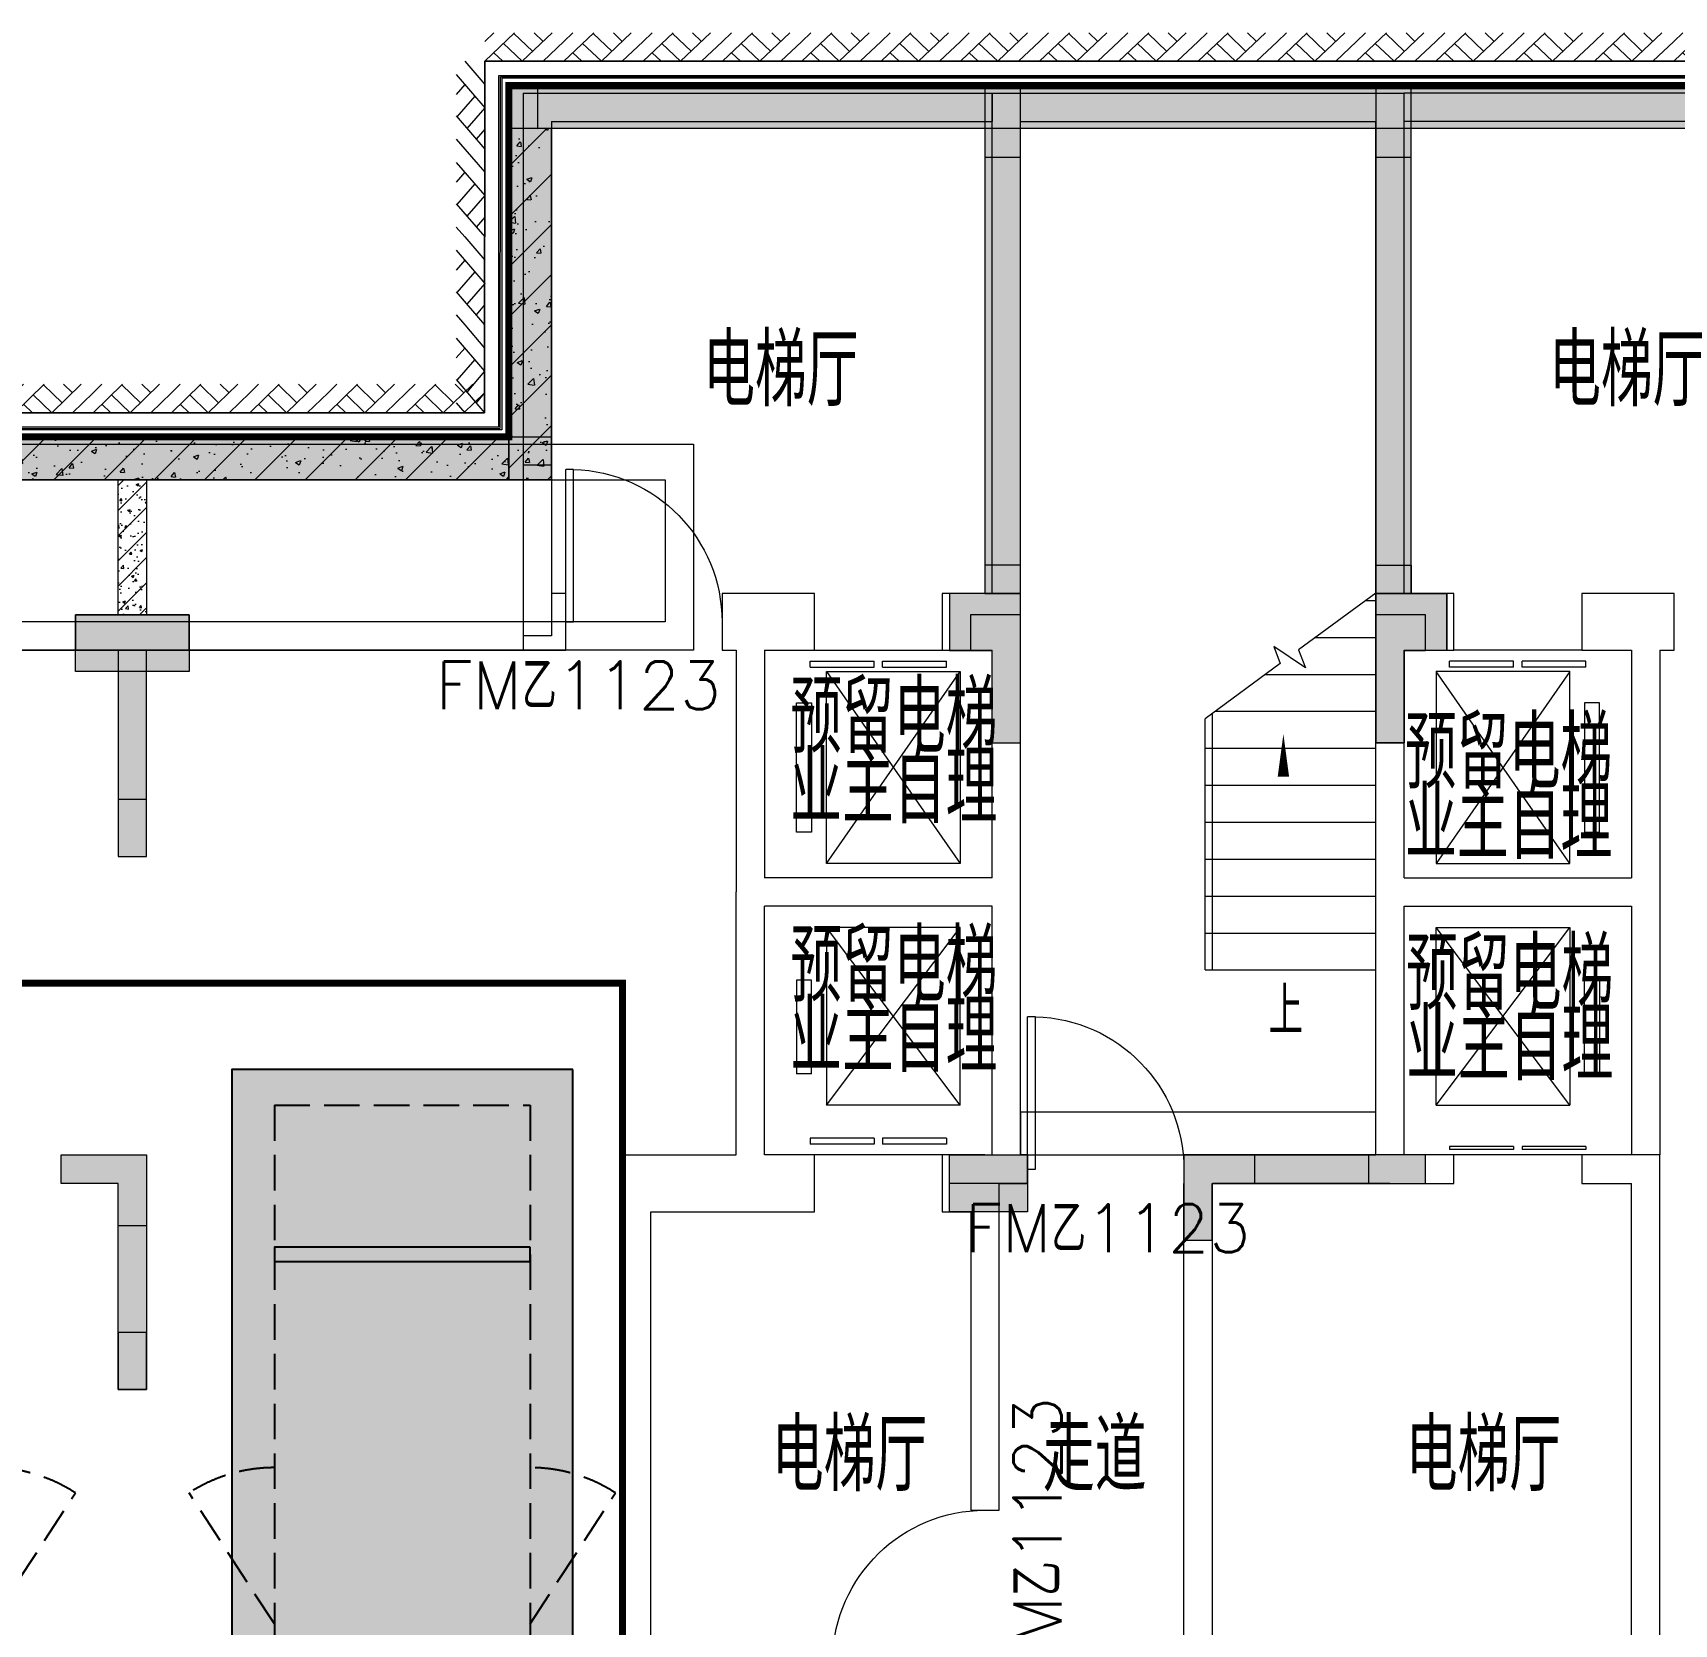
# Model space of a CAD drawing. Extents: x -264757 to 1033689, y 4049843 to 4347093.
# Drawn here: x -71689 to -60139, y 4308507 to 4319702 of the extents above; entities that cross this region are included whole.
import ezdxf

# ---------------------------------------------------------------- set-up
doc = ezdxf.new("R2010")
doc.units = 0
doc.header["$LTSCALE"] = 1000
doc.header["$MEASUREMENT"] = 0
doc.linetypes.add('AX-01DK-PB01$1$A-001-车位参照B1$0$A-001-车位参照B1$0$A-001-车位参照B1$0$A-H4-001-基本图形$0$A-001-车位B1$0$DASH', pattern=[0.35, 0.25, -0.1])
doc.linetypes.add('DASH', pattern=[0.35, 0.25, -0.1])
doc.layers.add('AX-01DK-PB01$0$AX-001DK-01-PB01-02$0$A-3-WinF(Text)', color=8, linetype='Continuous', plot=False)
doc.layers.add('子母车位', color=7, linetype='Continuous')
doc.layers.add('无关图层', color=8, linetype='Continuous', lineweight=0)
doc.layers.add('车位归属楼栋范围线', color=7, linetype='Continuous', true_color=0x19e6c7)
doc.styles.add('AX-01DK-PB01$0$AX-001DK-01-PB01-02$0$_TCH_WINDOW', font='SIMPLEX', dxfattribs={"bigfont": 'GBCBIG'})
doc.styles.add('AX-01DK-PB01$0$AX-001DK-01-PP01$0$AX-001DK-01-PP01$0$_TCH_DIM', font='SIMPLEX', dxfattribs={"bigfont": 'GBCBIG'})
doc.styles.add('AX-01DK-PB01$0$Standard', font='gbenor.shx', dxfattribs={"bigfont": 'gbcbig.shx'})

# ---------------------------------------------------------------- blocks, each defined once
blk = doc.blocks.new('AX-01DK-PB01$1$$LinePat$素土夯实')
at = {"layer": '无关图层'}
for p, q in [((0, -210), (210, 0)), ((120, -300), (420, 0)), ((420, 0), (608, -188)), ((495, -300), (795, 0)), ((615, 0), (705, -90)), ((315, -105), (502, -293)), ((210, -210), (300, -300)), ((705, -300), (795, -210))]:
    blk.add_line(p, q, dxfattribs=at)
blk = doc.blocks.new('AX-01DK-PB01$0$AX-001DK-01-PP01$0$AX-001DK-01-PP01$0$$DORLIB2D$00000127')
at = {"layer": '无关图层'}
for points in [[(-0.533, 0.795), (-0.533, 0.69)], [(-0.033, 0.795), (-0.533, 0.795)], [(-0.033, 0.795), (-0.033, 0.69)], [(0.533, 0.795), (0.033, 0.795)], [(0.033, 0.795), (0.033, 0.69)], [(0.533, 0.795), (0.533, 0.69)], [(-0.033, 0.69), (-0.533, 0.69)], [(0.533, 0.69), (0.033, 0.69)], [(0.5, 0.5), (-0.5, 0.5)]]:
    blk.add_lwpolyline(points, dxfattribs=at)
blk = doc.blocks.new('AX-01DK-PB01$0$$DorLib2D$00000001')
at = {"layer": '无关图层'}
for p, q in [((0.45, 0.975), (0.5, 0.975)), ((0.45, 0), (0.45, 0.975)), ((0.5, 0), (0.5, 0.975)), ((0.5, 0), (0.45, 0))]:
    blk.add_line(p, q, dxfattribs=at)
at = {"layer": '无关图层', "lineweight": 13}
blk.add_arc((0.475, 0), 0.975, 91.4693, 180, dxfattribs=at)
blk = doc.blocks.new('A$C741380cb')
at = {"layer": '子母车位', "true_color": 0x0617f9}
h = blk.add_hatch(color=5, dxfattribs=at)
h.dxf.hatch_style = 1
h.paths.add_polyline_path([(2400, 0), (2400, -10400), (0, -10400), (0, 0)])

msp = doc.modelspace()

# ---------------------------------------------------------------- hatches: boundary and pattern name
at = {"layer": '无关图层'}
for points in [[(-68039.1, 4319030.2), (-68339, 4319330.2), (-68339.6, 4316859.6), (-68039.7, 4316559.6)], [(-68139.1, 4319030.2), (-58938.7, 4319031.5), (-58638.7, 4319331.6), (-68139.1, 4319330.2)], [(-64739.9, 4319328.1), (-64989.9, 4319328.1), (-64989.9, 4318828.1), (-64739.9, 4318828.1)], [(-61989.9, 4319328.1), (-62239.9, 4319328.1), (-62239.9, 4318828.1), (-61989.9, 4318828.1)], [(-73839.4, 4316559.6), (-68039.7, 4316559.6), (-68039.7, 4316859.6), (-73839.4, 4316859.6)], [(-64939.9, 4315357.8), (-64939.9, 4314707.8), (-64739.9, 4314707.8), (-64739.9, 4315957.8), (-64989.9, 4315957.8), (-64989.9, 4315757.8), (-65239.9, 4315757.8), (-65239.9, 4315357.8)], [(-62039.9, 4315357.8), (-62039.9, 4314707.8), (-62239.9, 4314707.8), (-62239.9, 4315957.8), (-61989.9, 4315957.8), (-61989.9, 4315757.8), (-61739.9, 4315757.8), (-61739.9, 4315357.8)], [(-71389.8, 4315608), (-70589.4, 4315608), (-70589.4, 4315208), (-71389.8, 4315208)], [(-71089.4, 4313908), (-70889.4, 4313908), (-70889.4, 4314308), (-71089.4, 4314308)], [(-71489.4, 4311808), (-70889.4, 4311808), (-70889.4, 4311308), (-71089.4, 4311308), (-71089.4, 4311608), (-71489.4, 4311608)], [(-64689.7, 4311807.8), (-64689.7, 4311407.8), (-65239.7, 4311407.8), (-65239.7, 4311807.8)], [(-63389.7, 4311207.8), (-63389.7, 4311607.8), (-63089.7, 4311607.8), (-63089.7, 4311807.8), (-63589.7, 4311807.8), (-63589.7, 4311207.8)], [(-62289.7, 4311607.8), (-61889.7, 4311607.8), (-61889.7, 4311807.8), (-62289.7, 4311807.8)], [(-71089.4, 4310158), (-70889.4, 4310158), (-70889.4, 4310558), (-71089.4, 4310558)]]:
    msp.add_hatch(color=256, dxfattribs=at).paths.add_polyline_path(points)
h = msp.add_hatch(dxfattribs=at)
h.set_pattern_fill('ARMORED', color=256, scale=50, style=0)
h.set_pattern_definition([(50, (-4706.13, 213902.15), (358.630091, -31.376067), [37.5, -412.5]), (355, (-4706.13, 213902.15), (-69.375667, 376.096067), [30, -330]), (100.4514, (-4676.25, 213899.54), (289.25469, 344.71977), [31.870095, -350.571056]), (46.1842, (-4706.13, 214002.15), (533.620524, -82.759507), [56.25, -618.75]), (96.6356, (-4661.66, 213995.25), (467.33135, 487.058935), [47.805144, -525.8565]), (351.1842, (-4706.13, 214002.15), (467.33097, 487.0593), [45, -495]), (21, (-4656.13, 213977.15), (298.453526, -201.309445), [37.5, -412.5]), (326, (-4656.13, 213977.15), (121.657666, 362.575023), [30, -330]), (71.4514, (-4631.26, 213960.37), (420.111314, 161.265248), [31.870095, -350.571056]), (37.5, (-4706.13, 213902.15), (6.0799277, 166.446927), [0, -326, 0, -335, 0, -331.25]), (7.5, (-4706.13, 213902.15), (131.534769, 197.205856), [0, -191, 0, -318.5, 0, -126.25]), (327.5, (-4817.63, 213902.15), (266.911218, -11.277436), [0, -125, 0, -390, 0, -517.5]), (317.5, (-4867.63, 213902.15), (291.593085, 50.052491), [0, -162.5, 0, -259, 0, -367.5]), (45, (-4706.13, 213902.15), (-176.776695, 176.776695), [])])
h.paths.add_polyline_path([(-68339.1, 4319330.2), (-58639, 4319330.4), (-58639, 4319030.4), (-68339.1, 4319030.2)])
h = msp.add_hatch(color=256, dxfattribs=at)
h.dxf.hatch_style = 1
h.paths.add_polyline_path([(-64989.9, 4319328.1), (-64739.9, 4319328.1), (-64739.9, 4315758), (-64989.9, 4315758)])
h = msp.add_hatch(color=256, dxfattribs=at)
h.dxf.hatch_style = 1
h.paths.add_polyline_path([(-62239.9, 4319328.1), (-61989.9, 4319328.1), (-61989.9, 4315758), (-62239.9, 4315758)])
h = msp.add_hatch(dxfattribs=at)
h.set_pattern_fill('ARMORED', color=256, scale=50, style=0)
h.set_pattern_definition([(50, (20600.52, -49.1), (358.630091, -31.376067), [37.5, -412.5]), (355, (20600.5, -49.1), (-69.375667, 376.096067), [30, -330]), (100.4514, (20630.4, -51.7), (289.25469, 344.71977), [31.870095, -350.571056]), (46.1842, (20600.5, 50.9), (533.620524, -82.759507), [56.25, -618.75]), (96.6356, (20645, 44), (467.33135, 487.058935), [47.805144, -525.8565]), (351.1842, (20600.5, 50.9), (467.33097, 487.0593), [45, -495]), (21, (20650.52, 25.9), (298.453526, -201.309445), [37.5, -412.5]), (326, (20650.5, 25.9), (121.657666, 362.575023), [30, -330]), (71.4514, (20675.4, 9.12), (420.111314, 161.265248), [31.870095, -350.571056]), (37.5, (20600.52, -49.1), (6.0799277, 166.446927), [0, -326, 0, -335, 0, -331.25]), (7.5, (20600.52, -49.1), (131.534769, 197.205856), [0, -191, 0, -318.5, 0, -126.25]), (327.5, (20489.02, -49.1), (266.911218, -11.277436), [0, -125, 0, -390, 0, -517.5]), (317.5, (20439.02, -49.1), (291.593085, 50.052491), [0, -162.5, 0, -259, 0, -367.5]), (45, (20600.52, -49.1), (-176.776695, 176.776695), [])])
h.paths.add_polyline_path([(-68039, 4319028.9), (-68339.2, 4319028.9), (-68339.2, 4316559.2), (-68039, 4316559.2)])
h = msp.add_hatch(dxfattribs=at)
h.set_pattern_fill('ARMORED', color=256, scale=50, style=0)
h.set_pattern_definition([(50, (-4706.3, 215351.13), (358.630091, -31.376067), [37.5, -412.5]), (355, (-4706.3, 215351.13), (-69.375667, 376.096067), [30, -330]), (100.4514, (-4676.43, 215348.52), (289.25469, 344.71977), [31.870095, -350.571056]), (46.1842, (-4706.3, 215451.13), (533.620524, -82.759507), [56.25, -618.75]), (96.6356, (-4661.85, 215444.24), (467.33135, 487.058935), [47.805144, -525.8565]), (351.1842, (-4706.3, 215451.13), (467.33097, 487.0593), [45, -495]), (21, (-4656.3, 215426.13), (298.453526, -201.309445), [37.5, -412.5]), (326, (-4656.3, 215426.13), (121.657666, 362.575023), [30, -330]), (71.4514, (-4631.44, 215409.36), (420.111314, 161.265248), [31.870095, -350.571056]), (37.5, (-4706.31, 215351.13), (6.0799277, 166.446927), [0, -326, 0, -335, 0, -331.25]), (7.5, (-4706.31, 215351.13), (131.534769, 197.205856), [0, -191, 0, -318.5, 0, -126.25]), (327.5, (-4817.81, 215351.13), (266.911218, -11.277436), [0, -125, 0, -390, 0, -517.5]), (317.5, (-4867.81, 215351.13), (291.593085, 50.052491), [0, -162.5, 0, -259, 0, -367.5]), (45, (-4706.31, 215351.13), (-176.776695, 176.776695), [])])
h.paths.add_polyline_path([(-68339, 4316559.2), (-73639, 4316559.2), (-73639, 4316859.1), (-68339, 4316859.1)])
h = msp.add_hatch(dxfattribs=at)
h.set_pattern_fill('ARMORED', color=256, scale=25, style=0)
h.set_pattern_definition([(50, (-86089.75, 4303108.02), (179.315, -15.688), [18.75, -206.25]), (355, (-86089.75, 4303108.02), (-34.6878, 188.048), [15, -165]), (100.4514, (-86074.8, 4303106.71), (144.6273, 172.3599), [15.935, -175.2855]), (46.1842, (-86089.75, 4303158.02), (266.8103, -41.3798), [28.125, -309.375]), (96.6356, (-86067.5, 4303154.57), (233.6657, 243.5295), [23.9026, -262.9282]), (351.1842, (-86089.75, 4303158.02), (233.6655, 243.5297), [22.5, -247.5]), (21, (-86064.75, 4303145.52), (149.2268, -100.6547), [18.75, -206.25]), (326, (-86064.75, 4303145.52), (60.8288, 181.2875), [15, -165]), (71.4514, (-86052.31, 4303137.13), (210.0557, 80.6326), [15.935, -175.2855]), (37.5, (-86089.746, 4303108.02), (3.03996, 83.22346), [0, -163, 0, -167.5, 0, -165.625]), (7.5, (-86089.75, 4303108.02), (65.7674, 98.60293), [0, -95.5, 0, -159.25, 0, -63.125]), (327.5, (-86145.496, 4303108.02), (133.4556, -5.63872), [0, -62.5, 0, -195, 0, -258.75]), (317.5, (-86170.5, 4303108.02), (145.79654, 25.02625), [0, -81.25, 0, -129.5, 0, -183.75]), (45, (-86089.75, 4303108.02), (-88.38835, 88.38835), [])])
h.paths.add_polyline_path([(-70889.4, 4315608), (-71089.4, 4315608), (-71089.4, 4316557.8), (-70889.4, 4316557.8)])
h = msp.add_hatch(color=256, dxfattribs=at)
h.dxf.hatch_style = 1
h.paths.add_polyline_path([(-65239.9, 4315758), (-65239.9, 4315358), (-64939.9, 4315358), (-64939.9, 4314708), (-64739.9, 4314708), (-64739.9, 4315758)])
h = msp.add_hatch(color=256, dxfattribs=at)
h.dxf.hatch_style = 1
h.paths.add_polyline_path([(-61739.9, 4315358), (-61739.9, 4315758), (-62239.9, 4315758), (-62239.9, 4314708), (-62039.9, 4314708), (-62039.9, 4315358)])
h = msp.add_hatch(color=256, dxfattribs=at)
h.dxf.hatch_style = 1
h.paths.add_polyline_path([(-71089.4, 4313908), (-70889.4, 4313908), (-70889.4, 4315358), (-70589.4, 4315358), (-70589.4, 4315608), (-71389.4, 4315608), (-71389.4, 4315358), (-71089.4, 4315358)])
h = msp.add_hatch(color=256, dxfattribs=at)
h.dxf.hatch_style = 1
h.paths.add_polyline_path([(-65089.9, 4315607.8), (-65089.9, 4315357.8), (-64939.9, 4315357.8), (-64939.9, 4314707.8), (-64739.9, 4314707.8), (-64739.9, 4315607.8)])
h = msp.add_hatch(color=256, dxfattribs=at)
h.dxf.hatch_style = 1
h.paths.add_polyline_path([(-61889.9, 4315357.8), (-61889.9, 4315607.8), (-62239.9, 4315607.8), (-62239.9, 4314707.8), (-62039.9, 4314707.8), (-62039.9, 4315357.8)])
h = msp.add_hatch(color=256, dxfattribs=at)
h.dxf.hatch_style = 1
h.paths.add_polyline_path([(-70889.2, 4310158), (-71089.2, 4310158), (-71089.4, 4311608), (-71489.4, 4311608), (-71489.4, 4311808), (-70889.2, 4311808)])
h = msp.add_hatch(color=256, dxfattribs=at)
h.dxf.hatch_style = 1
h.paths.add_polyline_path([(-64689.7, 4311607.8), (-65239.7, 4311607.8), (-65239.7, 4311807.8), (-64689.7, 4311807.8)])
h = msp.add_hatch(color=256, dxfattribs=at)
h.dxf.hatch_style = 1
h.paths.add_polyline_path([(-63589.7, 4311607.8), (-63589.7, 4311207.8), (-63389.7, 4311207.8), (-63389.7, 4311607.8), (-61889.6, 4311607.8), (-61889.6, 4311807.8), (-62239.7, 4311807.8), (-62239.7, 4311807.8), (-64739.7, 4311807.8), (-64739.7, 4311807.8), (-63589.9, 4311807.8), (-63589.9, 4311607.8)])

# ---------------------------------------------------------------- linework, layer by layer
at = {"layer": '子母车位', "color": 8, "linetype": 'AX-01DK-PB01$1$A-001-车位参照B1$0$A-001-车位参照B1$0$A-001-车位参照B1$0$A-H4-001-基本图形$0$A-001-车位B1$0$DASH'}
for p, q in [((-69989.6, 4312158), (-68189.6, 4312158)), ((-69989.6, 4312158), (-69989.6, 4307608, 0)), ((-68189.6, 4312158), (-68189.6, 4307608, 0))]:
    msp.add_line(p, q, dxfattribs=at)
at = {"layer": '子母车位', "color": 83}
msp.add_lwpolyline([(-67889.6, 4312408), (-70289.6, 4312408), (-70289.6, 4307308), (-67889.6, 4307308)], close=True, dxfattribs=at)
at = {"layer": '子母车位'}
msp.add_lwpolyline([(-68189.6, 4311158), (-69989.6, 4311158), (-69989.6, 4311058), (-68189.6, 4311058)], close=True, dxfattribs=at)
at = {"layer": '子母车位', "linetype": 'AX-01DK-PB01$1$A-001-车位参照B1$0$A-001-车位参照B1$0$A-001-车位参照B1$0$A-H4-001-基本图形$0$A-001-车位B1$0$DASH'}
for points in [[(-71989.5, 4308508), (-71389.5, 4309430)], [(-69989.6, 4308508), (-70589.6, 4309430)], [(-68189.6, 4308508), (-67589.6, 4309430)]]:
    msp.add_lwpolyline(points, dxfattribs=at)
for centre, start, end in [((-71989.5, 4308508, 0), 56.94427, 90), ((-69989.6, 4308508, 0), 90, 123.05573), ((-68189.6, 4308508, 0), 56.94427, 90)]:
    msp.add_arc(centre, 1100, start, end, dxfattribs=at)
at = {"layer": '无关图层'}
for p, q in [((-68509.4, 4319502.1), (-68510.1, 4317029.8)), ((-68510.1, 4317029.8), (-68509.4, 4319502.1)), ((-58469.1, 4319501.6), (-68509.4, 4319502.1)), ((-68509.4, 4319502.1), (-58469.1, 4319501.6)), ((-68410.1, 4316929.8), (-68409.4, 4319402.1)), ((-68409.4, 4319402.1), (-58569.1, 4319401.6)), ((-68400.1, 4316919.8), (-68399.4, 4319392.1)), ((-68399.4, 4319392.1), (-58579.1, 4319391.6)), ((-68389.4, 4319382.1), (-68390.1, 4316909.8)), ((-58589.1, 4319381.6), (-68389.4, 4319382.1)), ((-68339, 4319330.2), (-68339.6, 4316859.6)), ((-68239.6, 4319278), (-68239.6, 4315358)), ((-68239.6, 4319278), (-64939.6, 4319278)), ((-68139.1, 4319330.2), (-58638.7, 4319331.6)), ((-68139.1, 4319330.2), (-68139.1, 4319030.2)), ((-64939.6, 4319278), (-62039.6, 4319278)), ((-64939.6, 4315758), (-64939.6, 4319278)), ((-64939.6, 4319278), (-64939.6, 4319078)), ((-58739.2, 4319278), (-62039.6, 4319278)), ((-62039.6, 4319078), (-62039.6, 4319278)), ((-62039.6, 4315758), (-62039.6, 4319278)), ((-68139.1, 4319030.2), (-58938.7, 4319031.5)), ((-68039.1, 4319030.2), (-68039.7, 4316559.6)), ((-68039.6, 4319078), (-68039.6, 4315758)), ((-68039.6, 4319078), (-64939.6, 4319078)), ((-64739.6, 4319078), (-62239.6, 4319078)), ((-64739.6, 4315458), (-64739.6, 4319078)), ((-62239.6, 4315458), (-62239.6, 4319078)), ((-58939.2, 4319078), (-62039.6, 4319078)), ((-73569.7, 4316929.5), (-68410.1, 4316929.8)), ((-68510.1, 4317029.8), (-73469.7, 4317029.5)), ((-73469.7, 4317029.5), (-68510.1, 4317029.8)), ((-73839.4, 4316859.6), (-68039.7, 4316859.6)), ((-68390.1, 4316909.8), (-73589.7, 4316909.5)), ((-73579.7, 4316919.5), (-68400.1, 4316919.8)), ((-68039.7, 4316859.6), (-68039.7, 4316559.6)), ((-68239.7, 4316659.7), (-68239.7, 4315459.6)), ((-68039.7, 4316659.6), (-68239.7, 4316659.7)), ((-68039.7, 4316659.6), (-68039.7, 4315459.6)), ((-73839.4, 4316559.6), (-68039.7, 4316559.6)), ((-67939.7, 4315758), (-68039.6, 4315758)), ((-67939.7, 4315358), (-67939.7, 4315758)), ((-66639.6, 4315758), (-66839.7, 4315758)), ((-66839.7, 4315758), (-66839.7, 4315358)), ((-66189.6, 4315758), (-66639.6, 4315758)), ((-66189.6, 4315358), (-66189.6, 4315758)), ((-64939.6, 4315758), (-65289.6, 4315758)), ((-65289.6, 4315758), (-65289.6, 4315358)), ((-62239.2, 4315761), (-62782.9, 4315360.5)), ((-62309.8, 4315709), (-62239.2, 4315709)), ((-62239.2, 4313109), (-62239.2, 4315761)), ((-61689.6, 4315758), (-62039.6, 4315758)), ((-61689.6, 4315358), (-61689.6, 4315758)), ((-60339.2, 4315758), (-60789.6, 4315758)), ((-60789.6, 4315758), (-60789.6, 4315358)), ((-60139.4, 4315758), (-60339.2, 4315758)), ((-60139.4, 4315358), (-60139.4, 4315758)), ((-73739.4, 4315559.6), (-68239.7, 4315559.6)), ((-68039.7, 4315459.6), (-68239.7, 4315459.6)), ((-64739.6, 4313658), (-64739.6, 4315458)), ((-62662.7, 4315449), (-62239.2, 4315449)), ((-62239.6, 4313658), (-62239.6, 4315458)), ((-73939.4, 4315359.6), (-68039.8, 4315359.6)), ((-68239.6, 4315358), (-67939.7, 4315358)), ((-66839.7, 4315358), (-66739.6, 4315358)), ((-66739.6, 4315358), (-66739.6, 4313658)), ((-66539.6, 4315358), (-66539.6, 4313758)), ((-66539.6, 4315358), (-66189.6, 4315358)), ((-65289.6, 4315358), (-64939.6, 4315358)), ((-64939.6, 4313758), (-64939.6, 4315358)), ((-62733.7, 4315234.8), (-62957.7, 4315383.7)), ((-62957.7, 4315383.7), (-62911.5, 4315265.8)), ((-62782.9, 4315360.5), (-62733.7, 4315234.8)), ((-62039.6, 4313758), (-62039.6, 4315358)), ((-62039.6, 4315358), (-61689.6, 4315358)), ((-60789.6, 4315358), (-60439.2, 4315358)), ((-60439.2, 4315358), (-60439.2, 4313758)), ((-60239.2, 4315358), (-60239.2, 4313658)), ((-60239.2, 4315358), (-60139.4, 4315358)), ((-62911.5, 4315265.8), (-63439.2, 4314877)), ((-63015.7, 4315189), (-62239.2, 4315189)), ((-63439.2, 4313109), (-63439.2, 4314877)), ((-63389.2, 4313109), (-63389.2, 4314913.9)), ((-63368.6, 4314929), (-62239.2, 4314929)), ((-63439.2, 4314669), (-62239.2, 4314669)), ((-63439.2, 4314409), (-62239.2, 4314409)), ((-63439.2, 4314149), (-62239.2, 4314149)), ((-63439.2, 4313889), (-62239.2, 4313889)), ((-64939.6, 4313758), (-66539.6, 4313758)), ((-62039.6, 4313758), (-60439.2, 4313758)), ((-66739.6, 4311808), (-66739.6, 4313658)), ((-64739.6, 4311808), (-64739.6, 4313658)), ((-63439.2, 4313629), (-62239.2, 4313629)), ((-62239.6, 4311808), (-62239.6, 4313658)), ((-60239.2, 4313658), (-60239.2, 4311808)), ((-64939.6, 4313558), (-66539.6, 4313558)), ((-66539.6, 4311808), (-66539.6, 4313558)), ((-64939.6, 4311808), (-64939.6, 4313558)), ((-62039.6, 4313558), (-60439.2, 4313558)), ((-62039.6, 4311808), (-62039.6, 4313558)), ((-60439.2, 4313558), (-60439.2, 4311808)), ((-65164.6, 4313408), (-66104.6, 4313408)), ((-66104.6, 4313408), (-66104.6, 4312158)), ((-66104.6, 4312158), (-65164.6, 4313408)), ((-65164.6, 4312158), (-66104.6, 4313408)), ((-65164.6, 4312158), (-65164.6, 4313408)), ((-63439.2, 4313369), (-62239.2, 4313369)), ((-61814.6, 4312158), (-61814.6, 4313408)), ((-61814.6, 4313408), (-60874.6, 4313408)), ((-60874.6, 4312158), (-61814.6, 4313408)), ((-61814.6, 4312158), (-60874.6, 4313408)), ((-60874.6, 4313408), (-60874.6, 4312158)), ((-66209.6, 4313038), (-66314.6, 4313038)), ((-66314.6, 4313038), (-66314.6, 4312378)), ((-66209.6, 4312378), (-66209.6, 4313038)), ((-63439.2, 4313109), (-62239.2, 4313109)), ((-60769.6, 4312378), (-60769.6, 4313038)), ((-60769.6, 4313038), (-60664.6, 4313038)), ((-60664.6, 4313038), (-60664.6, 4312378)), ((-66209.6, 4312378), (-66314.6, 4312378)), ((-60664.6, 4312378), (-60769.6, 4312378)), ((-67539.6, 4307308), (-67539.6, 4311808)), ((-67539.6, 4311808), (-66739.6, 4311808)), ((-66189.6, 4311808), (-66539.6, 4311808)), ((-66189.6, 4311408), (-66189.6, 4311808)), ((-64989.7, 4311808), (-65289.6, 4311808)), ((-65289.6, 4311808), (-65289.6, 4311408)), ((-64989.7, 4311808), (-64939.6, 4311808)), ((-64689.2, 4311808), (-64739.6, 4311808)), ((-64689.2, 4311608), (-64689.2, 4311808)), ((-63489.2, 4311808), (-63589.2, 4311808)), ((-63589.2, 4311808), (-63589.2, 4311608)), ((-62239.6, 4311808), (-63489.2, 4311808)), ((-61689.6, 4311808), (-62039.6, 4311808)), ((-61689.6, 4311608), (-61689.6, 4311808)), ((-60239.4, 4311808), (-60789.6, 4311808)), ((-60789.6, 4311808), (-60789.6, 4311608)), ((-60239.2, 4311808), (-60439.2, 4311808)), ((-60239.4, 4307308), (-60239.4, 4311808)), ((-64889.7, 4309308), (-64889.7, 4311608)), ((-64889.7, 4311608), (-64839.6, 4311608)), ((-64839.6, 4311608), (-64689.2, 4311608)), ((-63589.2, 4307308), (-63589.2, 4311608)), ((-62139.6, 4311608), (-63389.2, 4311608)), ((-63389.2, 4307558), (-63389.2, 4311608)), ((-62139.6, 4311608), (-61689.6, 4311608)), ((-60789.6, 4311608), (-60439.4, 4311608)), ((-60439.4, 4307558), (-60439.4, 4311608)), ((-67339.6, 4307558), (-67339.6, 4311408)), ((-67339.6, 4311408), (-66639.6, 4311408)), ((-66639.6, 4311408), (-66189.6, 4311408)), ((-65289.6, 4311408), (-65089.7, 4311408)), ((-65089.7, 4311408), (-65089.7, 4309308)), ((-65089.7, 4309308), (-64889.7, 4309308))]:
    msp.add_line(p, q, dxfattribs=at)
for points in [[(-68339.1, 4319330.2), (-58639, 4319330.4), (-58639, 4319030.4), (-68339.1, 4319030.2)], [(-64739.9, 4319328.1), (-64989.9, 4319328.1), (-64989.9, 4318828.1), (-64739.9, 4318828.1)], [(-61989.9, 4319328.1), (-62239.9, 4319328.1), (-62239.9, 4318828.1), (-61989.9, 4318828.1)], [(-68039, 4319028.9), (-68339.2, 4319028.9), (-68339.2, 4316559.2), (-68039, 4316559.2)], [(-73639, 4316559.2), (-68339, 4316559.2), (-68339, 4316859.2), (-73639, 4316859.2)], [(-74739.2, 4315558), (-74739.2, 4316558), (-67239.6, 4316558), (-67239.6, 4315558)], [(-70889.4, 4315608), (-71089.4, 4315608), (-71089.4, 4316557.8), (-70889.4, 4316557.8)], [(-64939.9, 4315357.8), (-64939.9, 4314707.8), (-64739.9, 4314707.8), (-64739.9, 4315957.8), (-64989.9, 4315957.8), (-64989.9, 4315757.8), (-65239.9, 4315757.8), (-65239.9, 4315357.8)], [(-62039.9, 4315357.8), (-62039.9, 4314707.8), (-62239.9, 4314707.8), (-62239.9, 4315957.8), (-61989.9, 4315957.8), (-61989.9, 4315757.8), (-61739.9, 4315757.8), (-61739.9, 4315357.8)], [(-65239.9, 4315758), (-65239.9, 4315358), (-64939.9, 4315358), (-64939.9, 4314708), (-64739.9, 4314708), (-64739.9, 4315758)], [(-61739.9, 4315358), (-61739.9, 4315758), (-62239.9, 4315758), (-62239.9, 4314708), (-62039.9, 4314708), (-62039.9, 4315358)], [(-71389.8, 4315608), (-70589.4, 4315608), (-70589.4, 4315208), (-71389.8, 4315208)], [(-65089.9, 4315607.8), (-65089.9, 4315357.8), (-64939.9, 4315357.8), (-64939.9, 4314707.8), (-64739.9, 4314707.8), (-64739.9, 4315607.8)], [(-61889.9, 4315357.8), (-61889.9, 4315607.8), (-62239.9, 4315607.8), (-62239.9, 4314707.8), (-62039.9, 4314707.8), (-62039.9, 4315357.8)], [(-66104.6, 4315208), (-65164.6, 4315208), (-65164.6, 4313858), (-66104.6, 4313858)], [(-60874.6, 4315208), (-61814.6, 4315208), (-61814.6, 4313858), (-60874.6, 4313858)], [(-66314.6, 4314988), (-66209.6, 4314988), (-66209.6, 4314078), (-66314.6, 4314078)], [(-60664.6, 4314988), (-60769.6, 4314988), (-60769.6, 4314078), (-60664.6, 4314078)], [(-71089.4, 4313908), (-70889.4, 4313908), (-70889.4, 4314308), (-71089.4, 4314308)], [(-70889.2, 4310158), (-71089.2, 4310158), (-71089.4, 4311608), (-71489.4, 4311608), (-71489.4, 4311808), (-71489.4, 4311808), (-70889.2, 4311808)], [(-71489.4, 4311808), (-70889.4, 4311808), (-70889.4, 4311308), (-71089.4, 4311308), (-71089.4, 4311608), (-71489.4, 4311608)], [(-64689.7, 4311607.8), (-65239.7, 4311607.8), (-65239.7, 4311807.8), (-64689.7, 4311807.8)], [(-64689.7, 4311807.8), (-64689.7, 4311407.8), (-65239.7, 4311407.8), (-65239.7, 4311807.8)], [(-63289.6, 4311807.8), (-63289.6, 4311807.8), (-63589.9, 4311807.8), (-63589.9, 4311807.8), (-63589.9, 4311807.8), (-63589.9, 4311607.8), (-63589.7, 4311607.8), (-63589.7, 4311207.8), (-63389.7, 4311207.8), (-63389.7, 4311607.8), (-61889.6, 4311607.8), (-61889.6, 4311807.8)], [(-63389.7, 4311207.8), (-63389.7, 4311607.8), (-63089.7, 4311607.8), (-63089.7, 4311807.8), (-63589.7, 4311807.8), (-63589.7, 4311207.8)], [(-62289.7, 4311607.8), (-61889.7, 4311607.8), (-61889.7, 4311807.8), (-62289.7, 4311807.8)], [(-71089.4, 4310158), (-70889.4, 4310158), (-70889.4, 4310558), (-71089.4, 4310558)]]:
    msp.add_lwpolyline(points, close=True, dxfattribs=at)
at = {"layer": '无关图层', "ltscale": 0.5}
for points in [[(-64739.9, 4319328.1), (-64989.9, 4319328.1), (-64989.9, 4315758), (-64739.9, 4315758)], [(-61989.9, 4319328.1), (-62239.9, 4319328.1), (-62239.9, 4315758), (-61989.9, 4315758)], [(-71089.4, 4313908), (-70889.4, 4313908), (-70889.4, 4315358), (-70589.4, 4315358), (-70589.4, 4315608), (-71389.4, 4315608), (-71389.4, 4315358), (-71089.4, 4315358)]]:
    msp.add_lwpolyline(points, close=True, dxfattribs=at)
at = {"layer": '无关图层'}
for points in [[(-74039.4, 4315358), (-74939.2, 4315358), (-74939.2, 4316808), (-67039.6, 4316808), (-67039.6, 4315358), (-74039.4, 4315358)], [(-66104.6, 4313858), (-65164.6, 4315208)], [(-66104.6, 4315208), (-65164.6, 4313858)], [(-60874.6, 4313858), (-61814.6, 4315208)], [(-60874.6, 4315208), (-61814.6, 4313858)], [(-65164.6, 4312158), (-66104.6, 4312158)], [(-62239.6, 4311809), (-62239.6, 4312109), (-64739.6, 4312109), (-64739.6, 4311809), (-62239.6, 4311808), (-62239.6, 4312109)], [(-61814.6, 4312158), (-60874.6, 4312158)]]:
    msp.add_lwpolyline(points, dxfattribs=at)
msp.add_lwpolyline([(-62889.2, 4313109, 0, 0, 0), (-62889.2, 4314769, 0, 80, 0), (-62889.2, 4314469, 0, 0, 0)], format="xyseb", dxfattribs=at)
at = {"layer": '车位归属楼栋范围线', "linetype": 'DASH', "ltscale": 5, "const_width": 50}
msp.add_lwpolyline([(-98339.4, 4319328), (-88639.4, 4319328), (-88639.3, 4316857.8), (-83339.6, 4316856.5), (-83339.7, 4319328.8), (-73639.4, 4319328.8), (-73639.4, 4316859.2), (-68339, 4316859.2), (-68339.1, 4319330.2), (-58639, 4319330.2), (-58639.4, 4316857.6), (-55889.3, 4316857.4), (-55889.3, 4313051.8), (-52505.7, 4313051.8), (-52505.7, 4302163), (-49993, 4302163), (-49993, 4285775.2)], dxfattribs=at)
msp.add_lwpolyline([(-91489.1, 4261290.7), (-78839.6, 4261290.7), (-78839.6, 4267288), (-69884.5, 4267288), (-69884.5, 4261658.5), (-69884.5, 4260878), (-54338.3, 4260878), (-54338.3, 4272552.9), (-61895.3, 4272552.9), (-61895.3, 4307557.8), (-67539.6, 4307557.8), (-67539.6, 4313016.8), (-74742.8, 4313016.8), (-74742.8, 4307558), (-82539.6, 4307558), (-82539.6, 4312873.6), (-89438.8, 4312873.6), (-89438.8, 4307558), (-91789.2, 4307558), (-91790.5, 4278306.9), (-91537.9, 4278306.9)], close=True, dxfattribs=at)

# ---------------------------------------------------------------- block references
at = {"layer": '子母车位', "rotation": 180.0000000000001}
msp.add_blockref('A$C741380cb', (-67889.5, 4302008), dxfattribs=at)
at = {"layer": '无关图层'}
for name, p, xscale, yscale, zscale, rotation in [('AX-01DK-PB01$1$$LinePat$素土夯实', (-67951.6, 4319502.1), 0.7016276586465564, 0.6666666666666666, 0.6666666666666666, 179.9970033899087), ('AX-01DK-PB01$1$$LinePat$素土夯实', (-67393.8, 4319502), 0.7016276586465564, 0.6666666666666666, 0.6666666666666666, 179.9970033899087), ('AX-01DK-PB01$1$$LinePat$素土夯实', (-66836, 4319502), 0.7016276586465564, 0.6666666666666666, 0.6666666666666666, 179.9970033899087), ('AX-01DK-PB01$1$$LinePat$素土夯实', (-66278.2, 4319502), 0.7016276586465564, 0.6666666666666666, 0.6666666666666666, 179.9970033899087), ('AX-01DK-PB01$1$$LinePat$素土夯实', (-65720.4, 4319501.9), 0.7016276586465564, 0.6666666666666666, 0.6666666666666666, 179.9970033899087), ('AX-01DK-PB01$1$$LinePat$素土夯实', (-65162.6, 4319501.9), 0.7016276586465564, 0.6666666666666666, 0.6666666666666666, 179.9970033899087), ('AX-01DK-PB01$1$$LinePat$素土夯实', (-64604.8, 4319501.9), 0.7016276586465564, 0.6666666666666666, 0.6666666666666666, 179.9970033899087), ('AX-01DK-PB01$1$$LinePat$素土夯实', (-64047, 4319501.9), 0.7016276586465564, 0.6666666666666666, 0.6666666666666666, 179.9970033899087), ('AX-01DK-PB01$1$$LinePat$素土夯实', (-63489.3, 4319501.8), 0.7016276586465564, 0.6666666666666666, 0.6666666666666666, 179.9970033899087), ('AX-01DK-PB01$1$$LinePat$素土夯实', (-62931.5, 4319501.8), 0.7016276586465564, 0.6666666666666666, 0.6666666666666666, 179.9970033899087), ('AX-01DK-PB01$1$$LinePat$素土夯实', (-62373.7, 4319501.8), 0.7016276586465564, 0.6666666666666666, 0.6666666666666666, 179.9970033899087), ('AX-01DK-PB01$1$$LinePat$素土夯实', (-61815.9, 4319501.7), 0.7016276586465564, 0.6666666666666666, 0.6666666666666666, 179.9970033899087), ('AX-01DK-PB01$1$$LinePat$素土夯实', (-61258.1, 4319501.7), 0.7016276586465564, 0.6666666666666666, 0.6666666666666666, 179.9970033899087), ('AX-01DK-PB01$1$$LinePat$素土夯实', (-60700.3, 4319501.7), 0.7016276586465564, 0.6666666666666666, 0.6666666666666666, 179.9970033899087), ('AX-01DK-PB01$1$$LinePat$素土夯实', (-60142.5, 4319501.6), 0.7016276586465564, 0.6666666666666666, 0.6666666666666666, 179.9970033899087), ('AX-01DK-PB01$1$$LinePat$素土夯实', (-59584.7, 4319501.6), 0.7016276586465564, 0.6666666666666666, 0.6666666666666666, 179.9970033899087), ('AX-01DK-PB01$1$$LinePat$素土夯实', (-68509.4, 4319502.1), 0.7774555823850184, 0.6666666666666666, 0.6666666666666666, 269.9846177878157), ('AX-01DK-PB01$1$$LinePat$素土夯实', (-68509.6, 4318884), 0.7774555823850184, 0.6666666666666666, 0.6666666666666666, 269.9846177878157), ('AX-01DK-PB01$1$$LinePat$素土夯实', (-68509.7, 4318265.9), 0.7774555823850184, 0.6666666666666666, 0.6666666666666666, 269.9846177878157), ('AX-01DK-PB01$1$$LinePat$素土夯实', (-68509.9, 4317647.9), 0.7774555823850184, 0.6666666666666666, 0.6666666666666666, 269.9846177878157), ('AX-01DK-PB01$1$$LinePat$素土夯实', (-71265.4, 4317029.6), 0.6931768639516431, 0.6666666666666666, 0.6666666666666666, 180.0029966104997), ('AX-01DK-PB01$1$$LinePat$素土夯实', (-70714.4, 4317029.7), 0.6931768639516431, 0.6666666666666666, 0.6666666666666666, 180.0029966104997), ('AX-01DK-PB01$1$$LinePat$素土夯实', (-70163.3, 4317029.7), 0.6931768639516431, 0.6666666666666666, 0.6666666666666666, 180.0029966104997), ('AX-01DK-PB01$1$$LinePat$素土夯实', (-69612.2, 4317029.7), 0.6931768639516431, 0.6666666666666666, 0.6666666666666666, 180.0029966104997), ('AX-01DK-PB01$1$$LinePat$素土夯实', (-69061.1, 4317029.7), 0.6931768639516431, 0.6666666666666666, 0.6666666666666666, 180.0029966104997), ('AX-01DK-PB01$1$$LinePat$素土夯实', (-68510.1, 4317029.8), 0.6931768639516431, 0.6666666666666666, 0.6666666666666666, 180.0029966104997), ('AX-01DK-PB01$0$AX-001DK-01-PP01$0$AX-001DK-01-PP01$0$$DORLIB2D$00000127', (-65739.6, 4315558), -900, -400, 400, 359.999999999911), ('AX-01DK-PB01$0$AX-001DK-01-PP01$0$AX-001DK-01-PP01$0$$DORLIB2D$00000127', (-61239.6, 4315558), -900, 400, 400, 180), ('AX-01DK-PB01$0$AX-001DK-01-PP01$0$AX-001DK-01-PP01$0$$DORLIB2D$00000127', (-65739.6, 4311608), 900, 400, 400, 7.180257954554965e-09), ('AX-01DK-PB01$0$AX-001DK-01-PP01$0$AX-001DK-01-PP01$0$$DORLIB2D$00000127', (-61239.6, 4311708), -900, -200, 200, 179.9999999925303)]:
    msp.add_blockref(name, p, dxfattribs=dict(at, xscale=xscale, yscale=yscale, zscale=zscale, rotation=rotation))
ref = msp.add_blockref('AX-01DK-PB01$0$$DorLib2D$00000001', (-67389.7, 4315558), dxfattribs=dict(at, xscale=-1100, yscale=1100, zscale=400, rotation=359.9999999998932))
ref.add_attrib('A', 'FM乙1123', (-68855, 4314942.8), dxfattribs={"layer": 'AX-01DK-PB01$0$AX-001DK-01-PB01-02$0$A-3-WinF(Text)', "height": 337.59, "style": 'AX-01DK-PB01$0$AX-001DK-01-PB01-02$0$_TCH_WINDOW'})
ref = msp.add_blockref('AX-01DK-PB01$0$$DorLib2D$00000001', (-64139.2, 4311708), dxfattribs=dict(at, xscale=1100, yscale=-1100, zscale=200, rotation=180))
ref.add_attrib('A', 'FM乙1123', (-65130.2, 4311122.8), dxfattribs={"layer": 'AX-01DK-PB01$0$AX-001DK-01-PB01-02$0$A-3-WinF(Text)', "height": 337.59, "style": 'AX-01DK-PB01$0$AX-001DK-01-PB01-02$0$_TCH_WINDOW'})
ref = msp.add_blockref('AX-01DK-PB01$0$$DorLib2D$00000001', (-64989.7, 4308758), dxfattribs=dict(at, xscale=-1100, yscale=1100, zscale=200, rotation=89.9999999998635))
ref.add_attrib('A', 'FM乙1123', (-64450.9, 4308097), dxfattribs={"layer": 'AX-01DK-PB01$0$AX-001DK-01-PB01-02$0$A-3-WinF(Text)', "height": 337.59, "rotation": 90, "style": 'AX-01DK-PB01$0$AX-001DK-01-PB01-02$0$_TCH_WINDOW'})

# ---------------------------------------------------------------- texts
for s, height, style, p in [('电梯厅', 506.38, 'AX-01DK-PB01$0$Standard', (-66972.3, 4317074.8)), ('电梯厅', 506.38, 'AX-01DK-PB01$0$Standard', (-61019.7, 4317074.8)), ('预留电梯', 506.38, 'AX-01DK-PB01$0$Standard', (-66359.7, 4314635.5)), ('预留电梯', 506.38, 'AX-01DK-PB01$0$Standard', (-62033.2, 4314384.6)), ('业主自理', 506.38, 'AX-01DK-PB01$0$Standard', (-66359.7, 4314141.1)), ('业主自理', 506.38, 'AX-01DK-PB01$0$Standard', (-62033.2, 4313890.2)), ('预留电梯', 506.38, 'AX-01DK-PB01$0$Standard', (-66359.7, 4312885.5)), ('预留电梯', 506.38, 'AX-01DK-PB01$0$Standard', (-62025.9, 4312827.1)), ('上', 337.6, 'AX-01DK-PB01$0$AX-001DK-01-PP01$0$AX-001DK-01-PP01$0$_TCH_DIM', (-62993.5, 4312654)), ('业主自理', 506.38, 'AX-01DK-PB01$0$Standard', (-66359.7, 4312391.1)), ('业主自理', 506.38, 'AX-01DK-PB01$0$Standard', (-62025.9, 4312332.8)), ('电梯厅', 506.38, 'AX-01DK-PB01$0$Standard', (-66489.2, 4309441.9)), ('走道', 506.38, 'AX-01DK-PB01$0$Standard', (-64581.2, 4309441.9)), ('电梯厅', 506.38, 'AX-01DK-PB01$0$Standard', (-62028.1, 4309441.9))]:
    msp.add_text(s, height=height, dxfattribs=dict(at, style=style)).set_placement(p)

doc.saveas('drawing.dxf')
